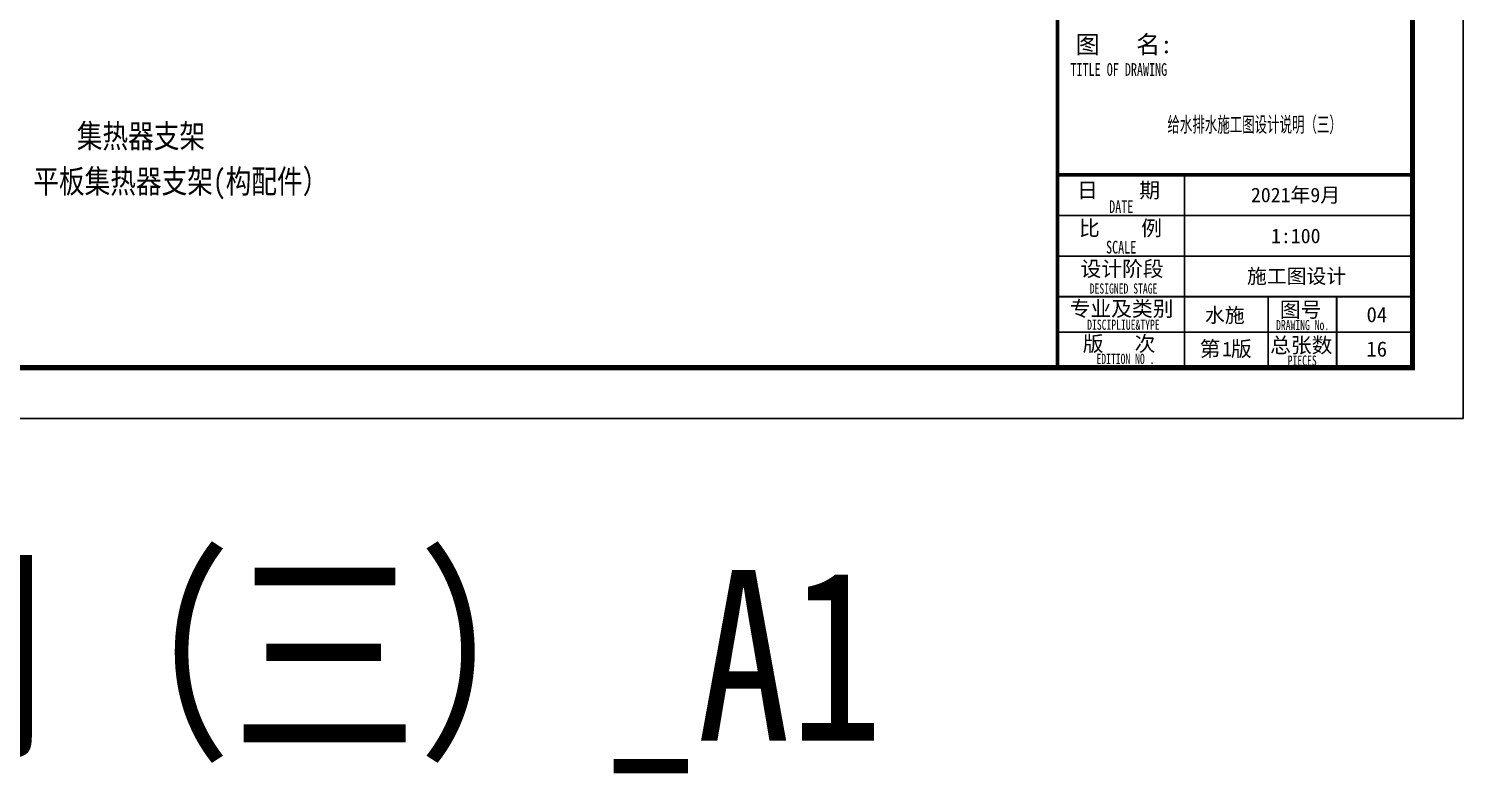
# Model space of a CAD drawing. Extents: x 27938 to 650306, y -92720 to 1524912.
# Drawn here: x 316044 to 344314, y 867280 to 881955 of the extents above; entities that cross this region are included whole.
import ezdxf

# ---------------------------------------------------------------- set-up
doc = ezdxf.new("R2010")
doc.units = 0
doc.header["$LTSCALE"] = 1000
doc.header["$MEASUREMENT"] = 0
for name, color, linetype in [('C-Sheet-图框', 101, 'Continuous'), ('图框', 140, 'Continuous'), ('图签文字', 147, 'Continuous'), ('导图字', 7, 'Continuous'), ('底图', 7, 'Continuous')]:
    doc.layers.add(name, color=color, linetype=linetype)
doc.layers.add('yichutu', color=7, linetype='Continuous', true_color=0xffffff, plot=False)
doc.layers.add('图签', color=147, linetype='Continuous', lineweight=18)
doc.layers.add('文字层', color=7, linetype='Continuous', lineweight=9)
doc.styles.add('宋体', font='', dxfattribs={"height": 50})
doc.styles.add('建筑图签-1', font='simhei.ttf', dxfattribs={"width": 0.7})
doc.styles.add('样式 1', font='simhei.ttf', dxfattribs={"width": 0.8, "height": 45})
doc.styles.add('黑体', font='simhei.ttf')
doc.styles.get('宋体').set_extended_font_data('SimSun')

# ---------------------------------------------------------------- blocks, each defined once
blk = doc.blocks.new('TK')
at = {"layer": '图框'}
blk.add_lwpolyline([(465375, 548714), (549475, 548714), (549475, 489314), (465375, 489314)], close=True, dxfattribs=at)
blk.add_lwpolyline([(465375, 548714), (549475, 548714), (549475, 489314), (465375, 489314)], close=True, dxfattribs=at)
at = {"layer": '图框', "const_width": 100}
blk.add_lwpolyline([(548475, 490314), (548475, 547714), (467875, 547714), (467875, 490314)], close=True, dxfattribs=at)
at = {"layer": '图框'}
for points, const_width in [([(541480, 490314), (541480, 547714)], 70), ([(541480, 494114), (548480, 494114)], 70), ([(543980, 491714), (543980, 494114)], 35), ([(541480, 493314), (548480, 493314)], 35), ([(541480, 492514), (548480, 492514)], 35), ([(541480, 491714), (548480, 491714)], 35), ([(541480, 491714), (547980, 491714)], 35), ([(543980, 490314), (543980, 491714)], 35), ([(545630, 490314), (545630, 491714)], 35), ([(545630, 490314), (545630, 491714)], 35), ([(545630, 490314), (545630, 491714)], 35), ([(546980, 490314), (546980, 491714)], 35), ([(541480, 491014), (545630, 491014)], 35), ([(545630, 491014), (548480, 491014)], 35)]:
    blk.add_lwpolyline(points, dxfattribs=dict(at, const_width=const_width))
at = {"layer": '图框', "style": '建筑图签-1', "width": 0.7}
for s, height, p in [('TITLE OF DRAWING', 250, (541734, 496066)), ('DATE', 250, (542496, 493363)), ('SCALE', 250, (542435, 492564)), ('DESIGNED STAGE', 200, (542113, 491774)), ('DISCIPLIUE&TYPE', 200, (542063, 491061)), ('DRAWING No.', 200, (545785, 491054)), ('EDITION NO .', 200, (542246, 490388)), ('PIECES', 200, (546014, 490354))]:
    blk.add_text(s, height=height, dxfattribs=at).set_placement(p)
at = {"layer": '图签', "color": 2, "style": '宋体'}
for s, height, p in [('2021年9月', 286.7, (545290, 493575)), ('1:100', 286.7, (545686, 492768)), ('施工图设计', 286.7, (545212, 491975)), ('水施', 286.7, (544384, 491206)), ('1', 287, (544723, 490539))]:
    blk.add_text(s, height=height, dxfattribs=at).set_placement(p)
at = {"layer": '图签文字', "color": 7, "style": '建筑图签-1'}
for s, height, p in [('图   名:', 350, (541835, 496509)), ('日    期', 300, (541864, 493662)), ('比    例', 300, (541902, 492915)), ('设计阶段', 300, (541932, 492113)), ('专业及类别', 300, (541718, 491327)), ('图号', 300, (545861, 491308)), ('版   次 ', 300, (541976, 490637)), ('第 版', 300, (544281, 490537)), ('总张数', 300, (545668, 490608))]:
    blk.add_text(s, height=height, dxfattribs=at).set_placement(p)
blk = doc.blocks.new('yct-841-594-84100-59399.9999999999-100-1000.0')
at = {"layer": 'yichutu', "color": 7, "true_color": 0xffffff}
blk.add_lwpolyline([(0, 0), (0, 59400), (84100, 59400), (84100, 0)], close=True, dxfattribs=at)
blk = doc.blocks.new('A$C07F076BB')
at = {"layer": '文字层', "color": 7, "char_height": 25.74, "attachment_point": 4, "style": '样式 1'}
for s, insert, width in [('{\\fSimSun|b0|i0|c134|p2;集热器支架}', (51.6, 71.3), 535.269), ('{\\fSimSun|b0|i0|c134|p2;平板集热器\\C0;支架(构配件）}', (4, 19.8), 400.761)]:
    blk.add_mtext(s, dxfattribs=dict(at, insert=insert, width=width))

msp = doc.modelspace()

# ---------------------------------------------------------------- block references
msp.add_blockref('TK', (-205160.9, 384960))
at = {"layer": 'yichutu'}
msp.add_blockref('yct-841-594-84100-59399.9999999999-100-1000.0', (260214.1, 874273.7), dxfattribs=at)
at = {"layer": '底图', "xscale": 18, "yscale": 18, "zscale": 18}
msp.add_blockref('A$C07F076BB', (316062.7, 878529), dxfattribs=at)

# ---------------------------------------------------------------- texts
at = {"layer": 'C-Sheet-图框', "color": 7, "style": '宋体', "width": 0.6}
msp.add_text('给水排水施工图设计说明（三）', height=300, dxfattribs=at).set_placement((338484, 879917.6))
at = {"layer": 'C-Sheet-图框', "color": 7, "style": '宋体'}
for s, p in [('04', (342406.7, 876170.2)), ('16', (342403.9, 875491.8))]:
    msp.add_text(s, height=300, dxfattribs=at).set_placement(p)
at = {"layer": '导图字', "color": 1, "style": '黑体', "width": 0.8}
msp.add_text('水施_04_给水排水施工图设计说明（三）_A1', height=3364.726, dxfattribs=at).set_placement((261315.1, 867925.3))

doc.saveas('drawing.dxf')
